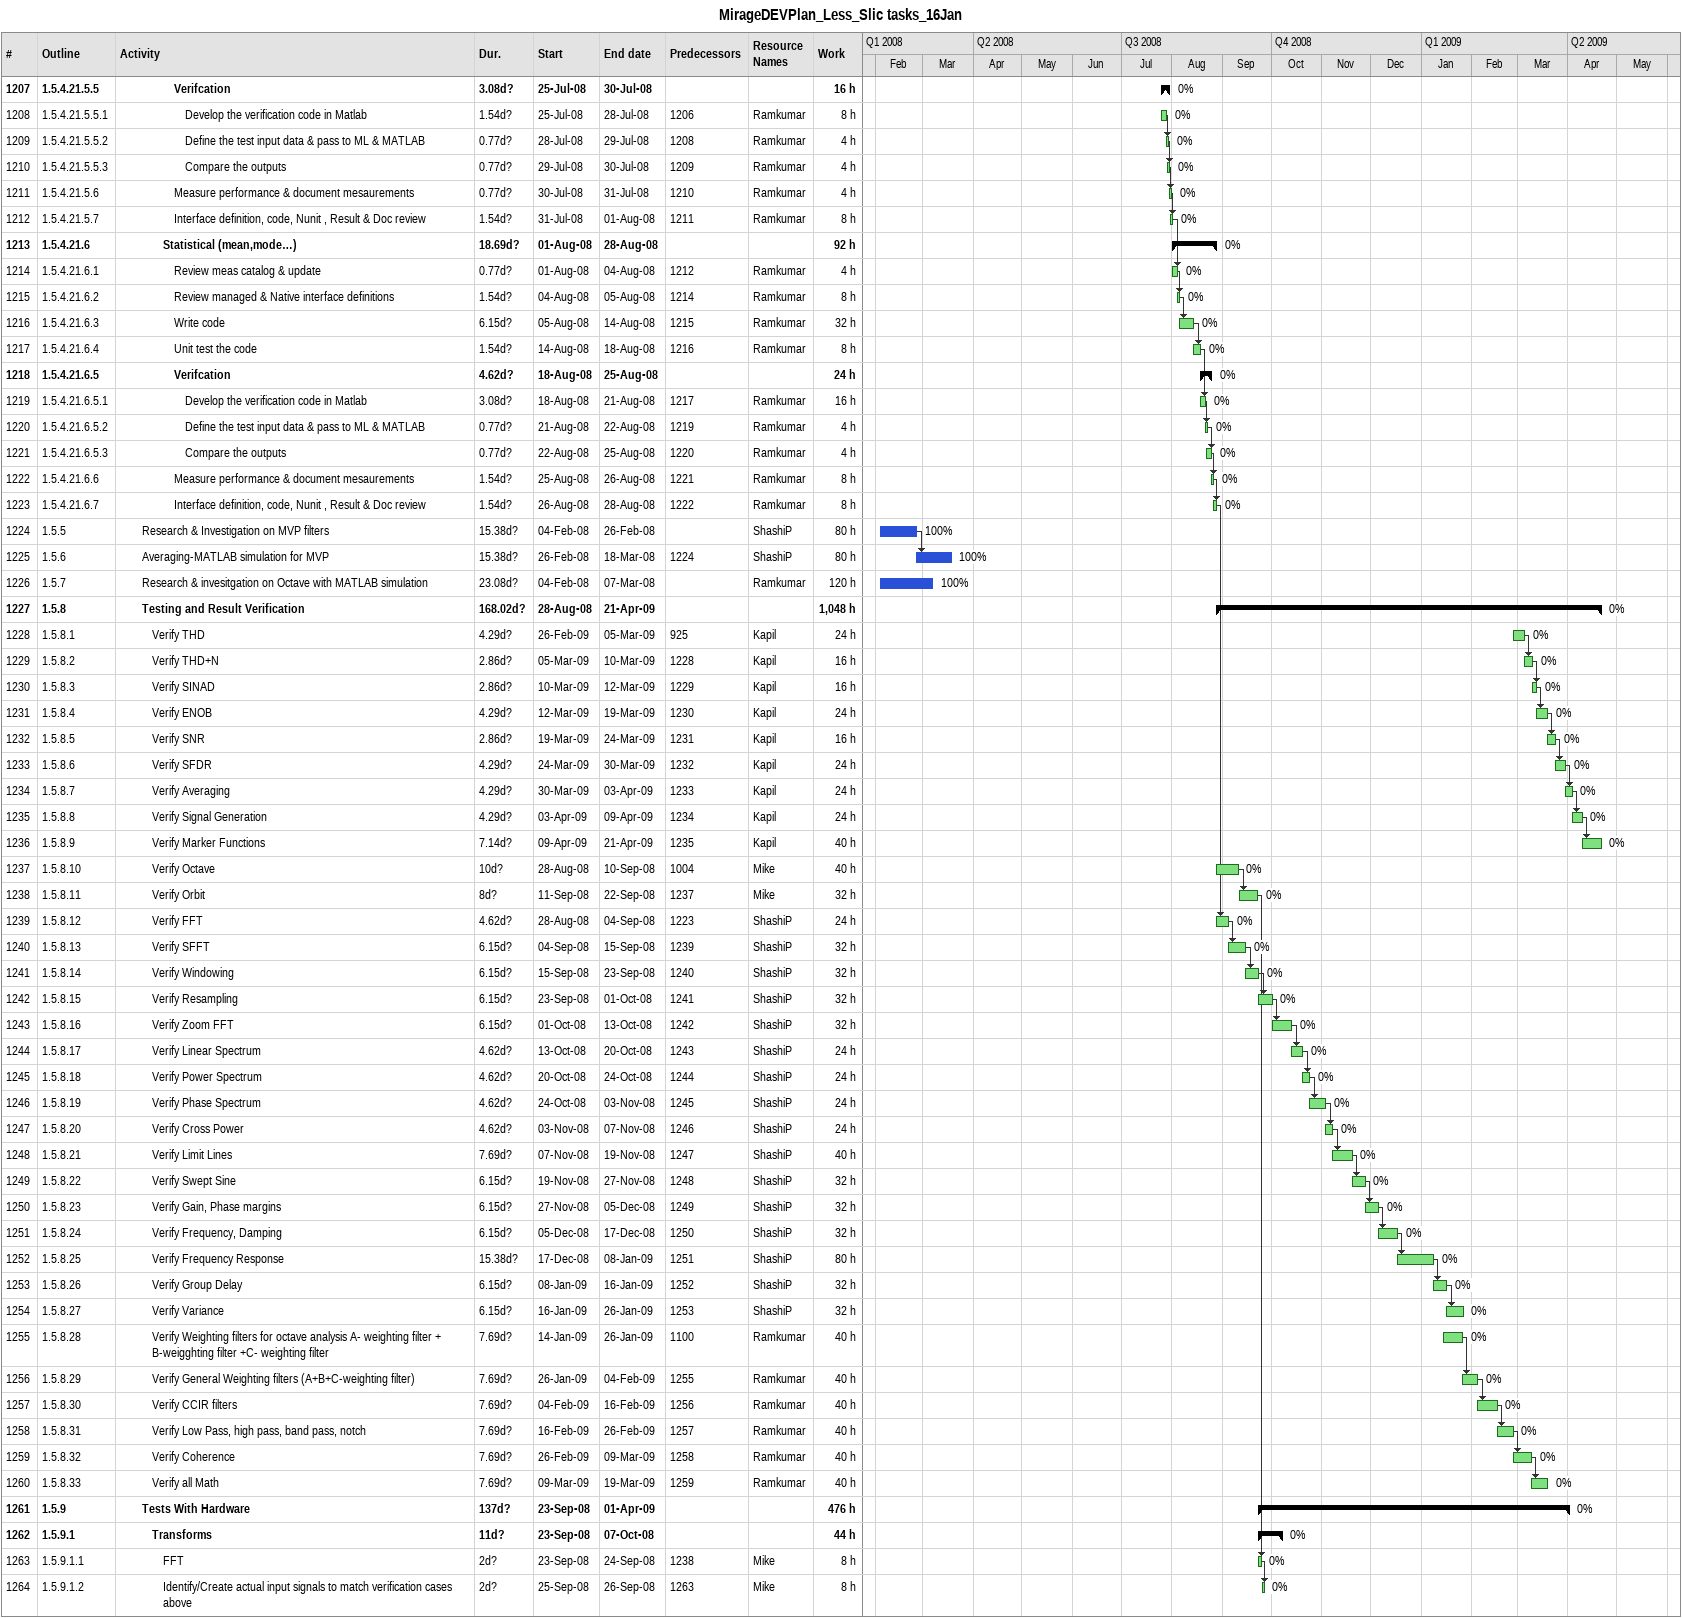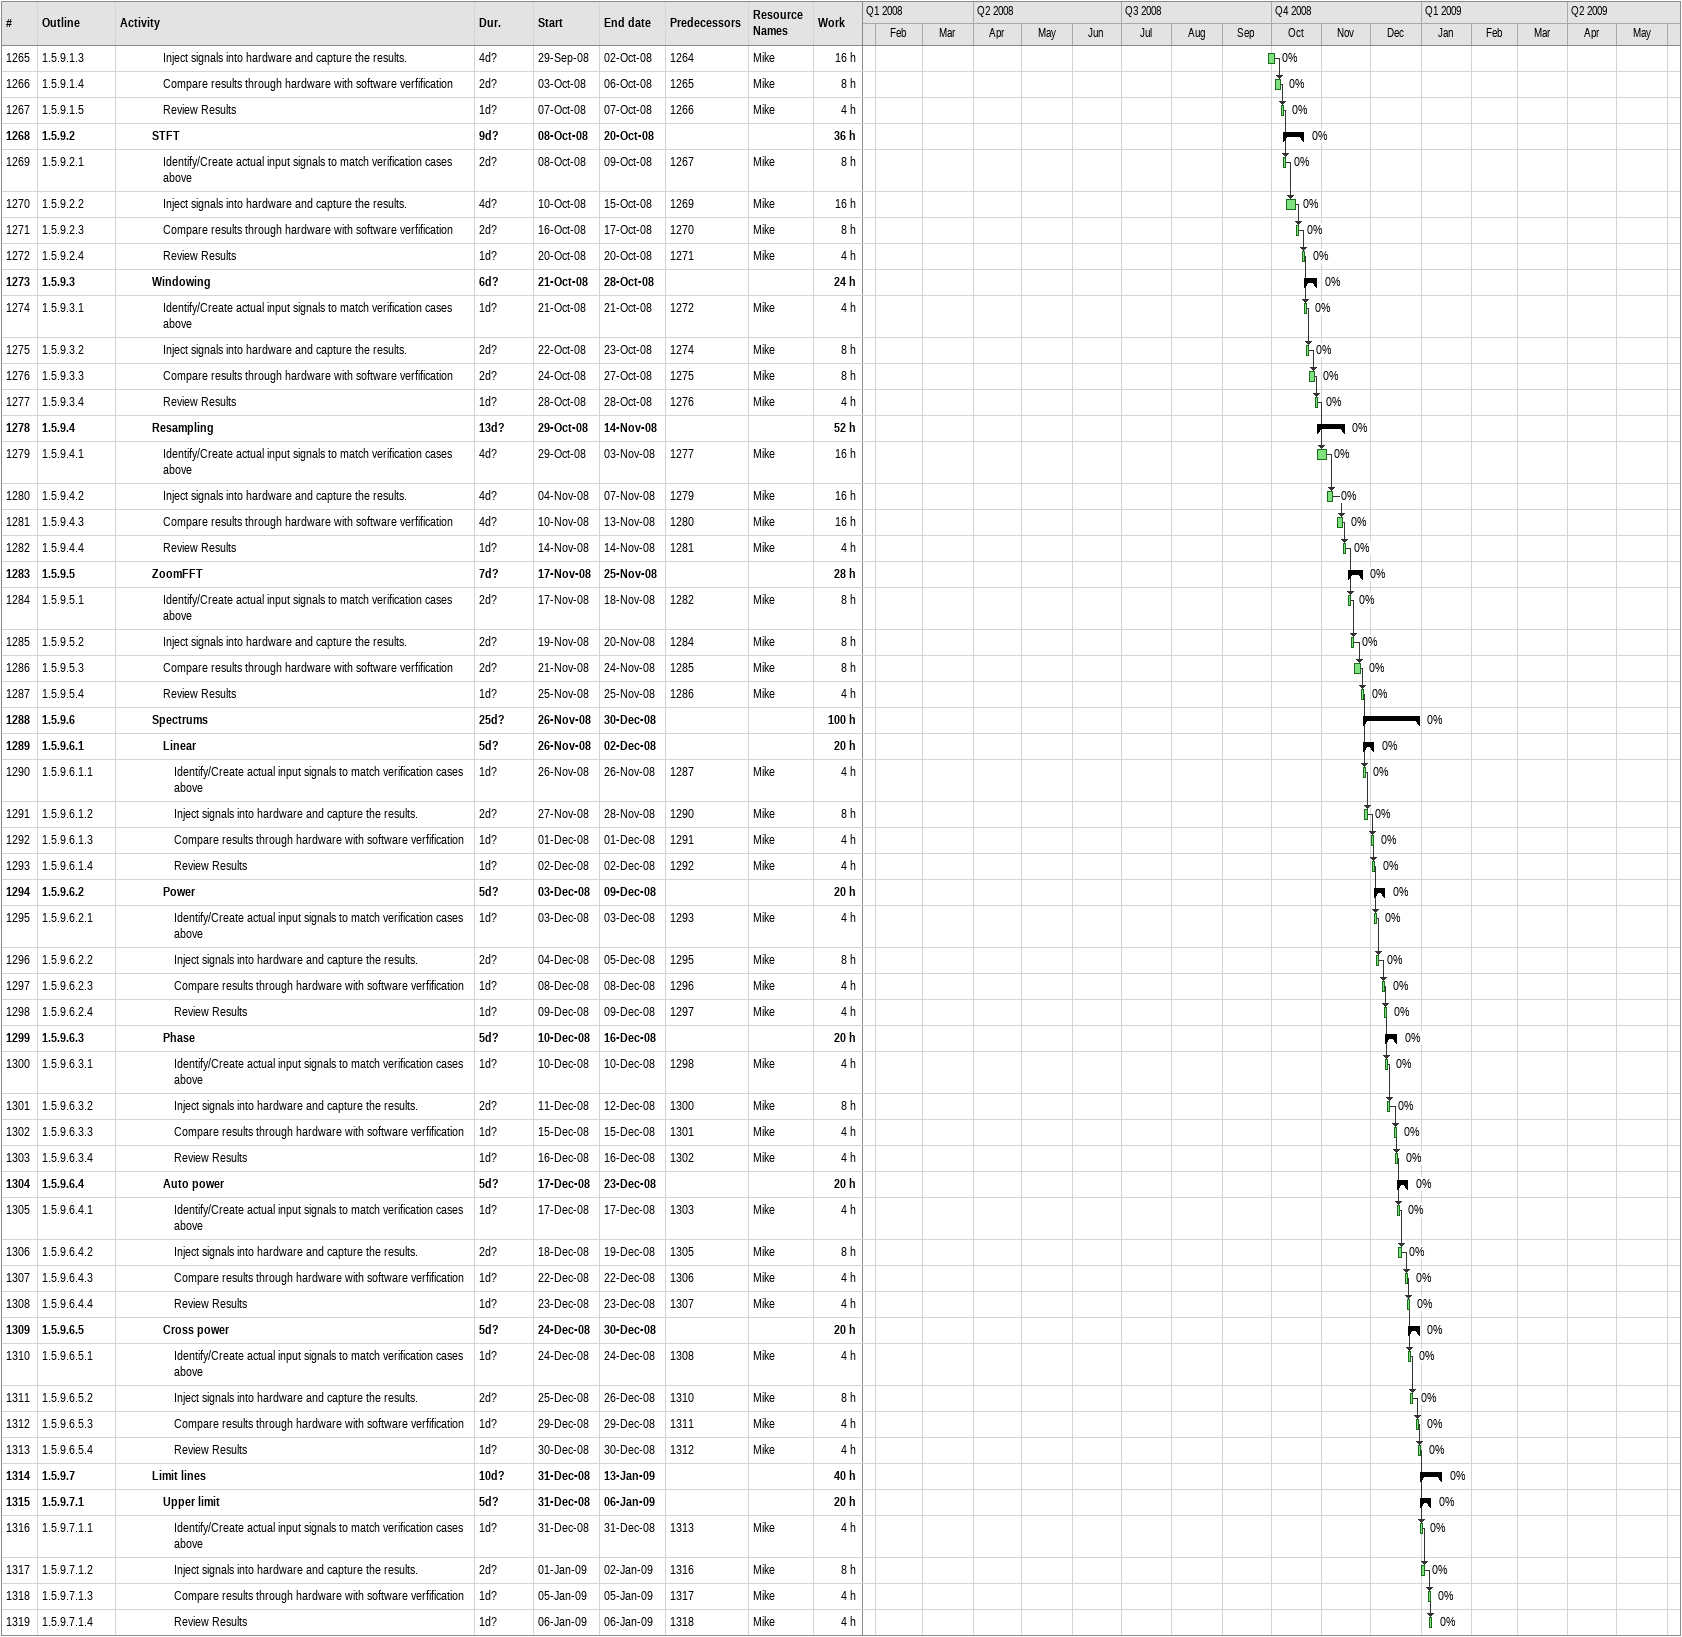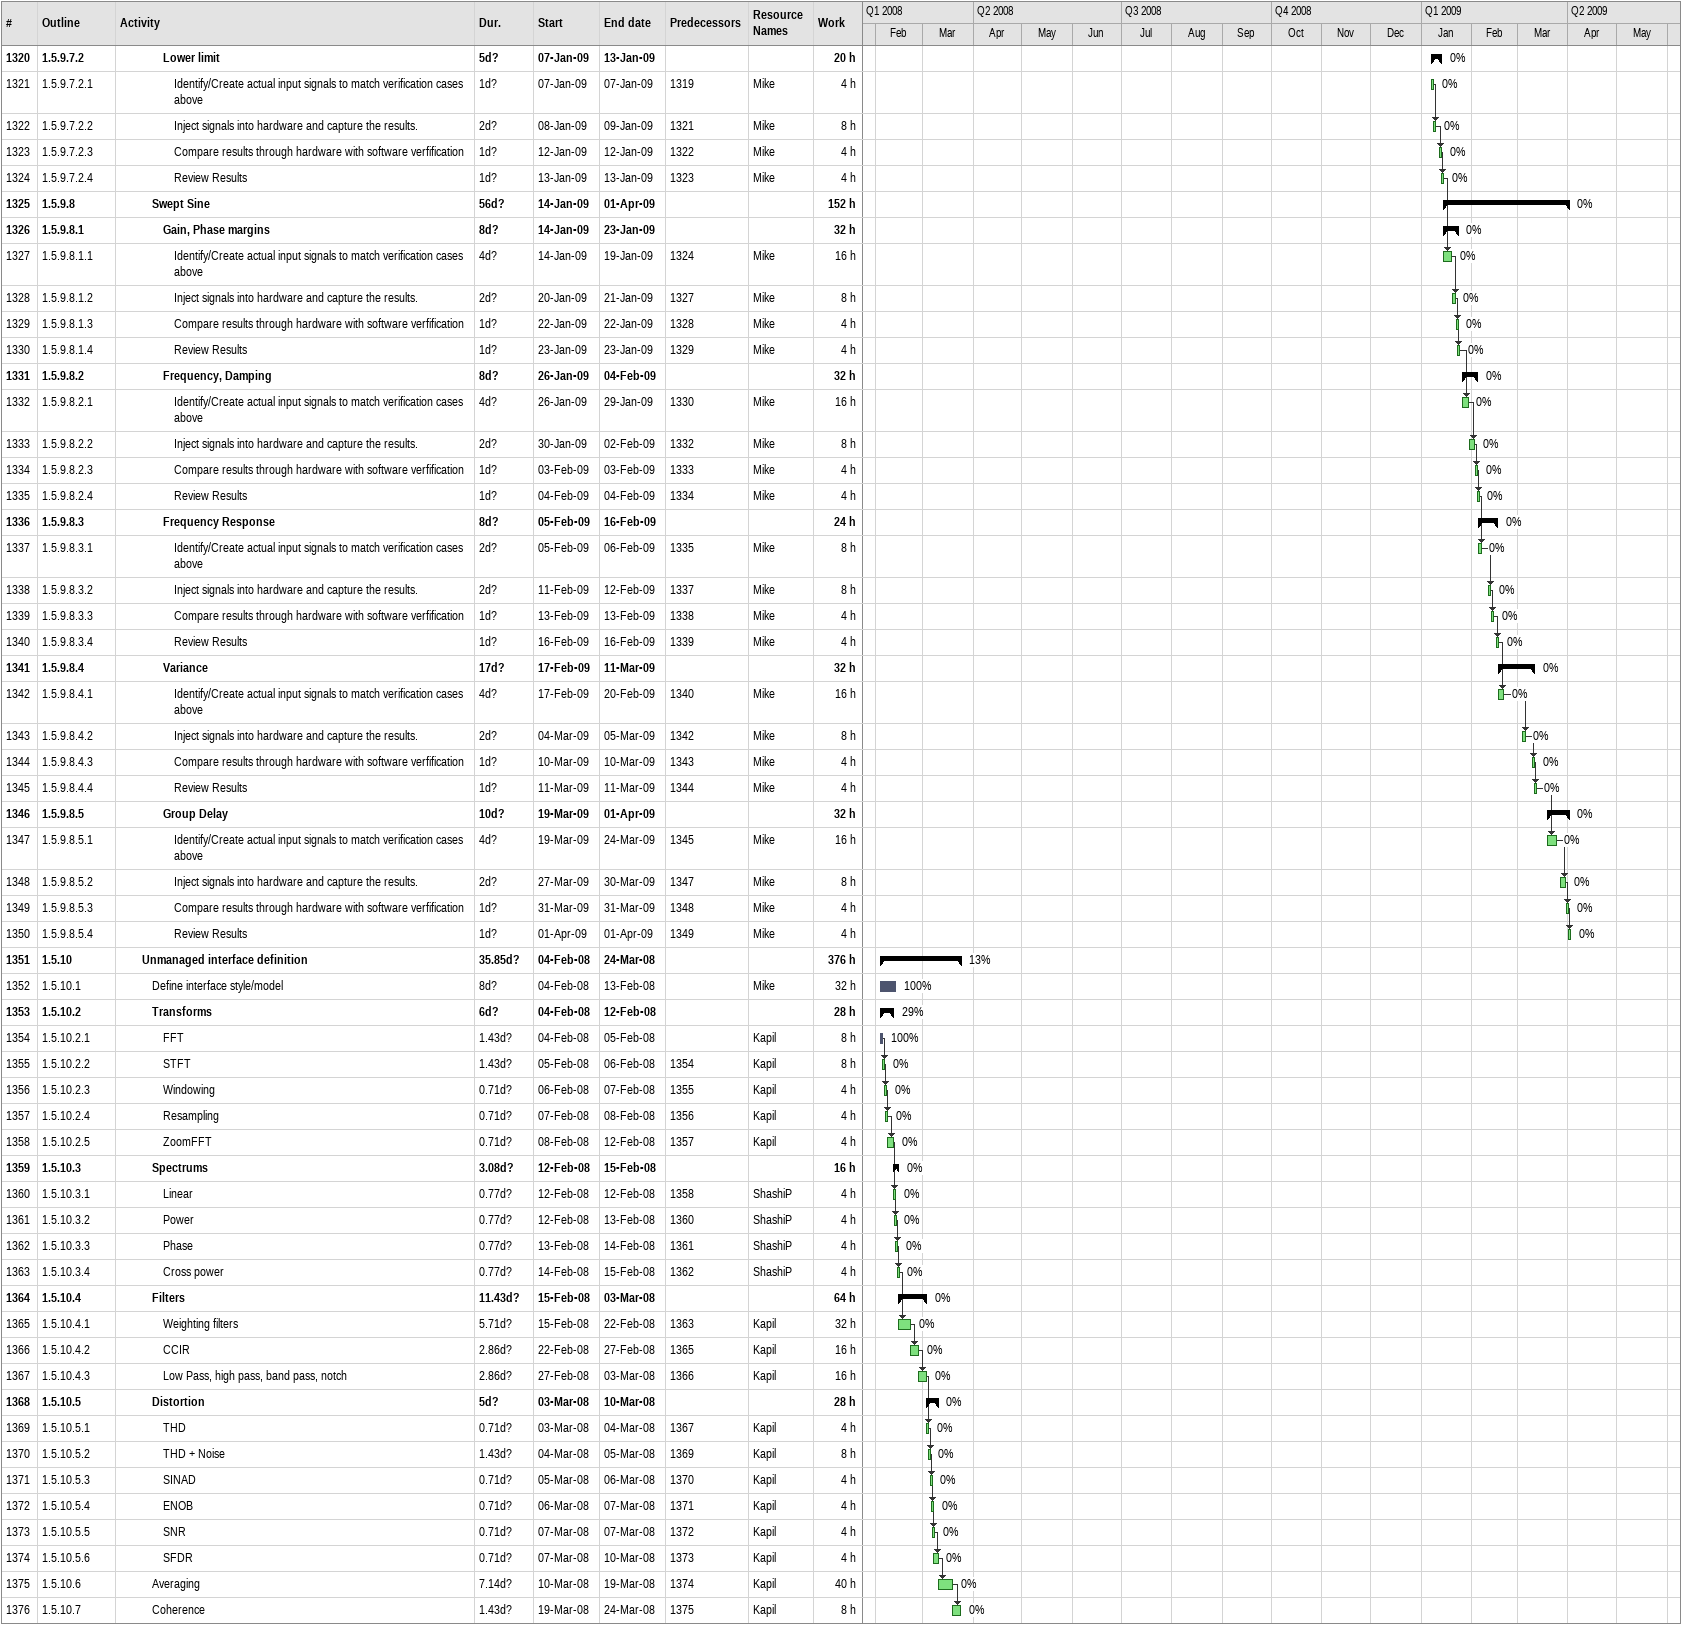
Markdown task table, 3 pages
MirageDEVPlan_Less_Slic tasks_16Jan

| ID | WBS | Task | Duration | Start | Finish | Predecessors | Resources | % complete | Work (h) |
|---|---|---|---|---|---|---|---|---|---|
| 1207 | 1.5.4.21.5.5 | **Verifcation** | 3.08d? | 2008-07-25 | 2008-07-30 |  |  | 0 | 16 |
| 1208 | 1.5.4.21.5.5.1 | Develop the verification code in Matlab | 1.54d? | 2008-07-25 | 2008-07-28 | 1206 | Ramkumar | 0 | 8 |
| 1209 | 1.5.4.21.5.5.2 | Define the test input data & pass to ML & MATLAB | 0.77d? | 2008-07-28 | 2008-07-29 | 1208 | Ramkumar | 0 | 4 |
| 1210 | 1.5.4.21.5.5.3 | Compare the outputs | 0.77d? | 2008-07-29 | 2008-07-30 | 1209 | Ramkumar | 0 | 4 |
| 1211 | 1.5.4.21.5.6 | Measure performance & document mesaurements | 0.77d? | 2008-07-30 | 2008-07-31 | 1210 | Ramkumar | 0 | 4 |
| 1212 | 1.5.4.21.5.7 | Interface definition, code, Nunit , Result & Doc review | 1.54d? | 2008-07-31 | 2008-08-01 | 1211 | Ramkumar | 0 | 8 |
| 1213 | 1.5.4.21.6 | **Statistical (mean,mode…)** | 18.69d? | 2008-08-01 | 2008-08-28 |  |  | 0 | 92 |
| 1214 | 1.5.4.21.6.1 | Review meas catalog & update | 0.77d? | 2008-08-01 | 2008-08-04 | 1212 | Ramkumar | 0 | 4 |
| 1215 | 1.5.4.21.6.2 | Review managed & Native interface definitions | 1.54d? | 2008-08-04 | 2008-08-05 | 1214 | Ramkumar | 0 | 8 |
| 1216 | 1.5.4.21.6.3 | Write code | 6.15d? | 2008-08-05 | 2008-08-14 | 1215 | Ramkumar | 0 | 32 |
| 1217 | 1.5.4.21.6.4 | Unit test the code | 1.54d? | 2008-08-14 | 2008-08-18 | 1216 | Ramkumar | 0 | 8 |
| 1218 | 1.5.4.21.6.5 | **Verifcation** | 4.62d? | 2008-08-18 | 2008-08-25 |  |  | 0 | 24 |
| 1219 | 1.5.4.21.6.5.1 | Develop the verification code in Matlab | 3.08d? | 2008-08-18 | 2008-08-21 | 1217 | Ramkumar | 0 | 16 |
| 1220 | 1.5.4.21.6.5.2 | Define the test input data & pass to ML & MATLAB | 0.77d? | 2008-08-21 | 2008-08-22 | 1219 | Ramkumar | 0 | 4 |
| 1221 | 1.5.4.21.6.5.3 | Compare the outputs | 0.77d? | 2008-08-22 | 2008-08-25 | 1220 | Ramkumar | 0 | 4 |
| 1222 | 1.5.4.21.6.6 | Measure performance & document mesaurements | 1.54d? | 2008-08-25 | 2008-08-26 | 1221 | Ramkumar | 0 | 8 |
| 1223 | 1.5.4.21.6.7 | Interface definition, code, Nunit , Result & Doc review | 1.54d? | 2008-08-26 | 2008-08-28 | 1222 | Ramkumar | 0 | 8 |
| 1224 | 1.5.5 | Research & Investigation on MVP filters | 15.38d? | 2008-02-04 | 2008-02-26 |  | ShashiP | 100 | 80 |
| 1225 | 1.5.6 | Averaging-MATLAB simulation for MVP | 15.38d? | 2008-02-26 | 2008-03-18 | 1224 | ShashiP | 100 | 80 |
| 1226 | 1.5.7 | Research & invesitgation on Octave with MATLAB simulation | 23.08d? | 2008-02-04 | 2008-03-07 |  | Ramkumar | 100 | 120 |
| 1227 | 1.5.8 | **Testing and Result Verification** | 168.02d? | 2008-08-28 | 2009-04-21 |  |  | 0 | 1048 |
| 1228 | 1.5.8.1 | Verify THD | 4.29d? | 2009-02-26 | 2009-03-05 | 925 | Kapil | 0 | 24 |
| 1229 | 1.5.8.2 | Verify THD+N | 2.86d? | 2009-03-05 | 2009-03-10 | 1228 | Kapil | 0 | 16 |
| 1230 | 1.5.8.3 | Verify SINAD | 2.86d? | 2009-03-10 | 2009-03-12 | 1229 | Kapil | 0 | 16 |
| 1231 | 1.5.8.4 | Verify ENOB | 4.29d? | 2009-03-12 | 2009-03-19 | 1230 | Kapil | 0 | 24 |
| 1232 | 1.5.8.5 | Verify SNR | 2.86d? | 2009-03-19 | 2009-03-24 | 1231 | Kapil | 0 | 16 |
| 1233 | 1.5.8.6 | Verify SFDR | 4.29d? | 2009-03-24 | 2009-03-30 | 1232 | Kapil | 0 | 24 |
| 1234 | 1.5.8.7 | Verify Averaging | 4.29d? | 2009-03-30 | 2009-04-03 | 1233 | Kapil | 0 | 24 |
| 1235 | 1.5.8.8 | Verify Signal Generation | 4.29d? | 2009-04-03 | 2009-04-09 | 1234 | Kapil | 0 | 24 |
| 1236 | 1.5.8.9 | Verify Marker Functions | 7.14d? | 2009-04-09 | 2009-04-21 | 1235 | Kapil | 0 | 40 |
| 1237 | 1.5.8.10 | Verify Octave | 10d? | 2008-08-28 | 2008-09-10 | 1004 | Mike | 0 | 40 |
| 1238 | 1.5.8.11 | Verify Orbit | 8d? | 2008-09-11 | 2008-09-22 | 1237 | Mike | 0 | 32 |
| 1239 | 1.5.8.12 | Verify FFT | 4.62d? | 2008-08-28 | 2008-09-04 | 1223 | ShashiP | 0 | 24 |
| 1240 | 1.5.8.13 | Verify SFFT | 6.15d? | 2008-09-04 | 2008-09-15 | 1239 | ShashiP | 0 | 32 |
| 1241 | 1.5.8.14 | Verify Windowing | 6.15d? | 2008-09-15 | 2008-09-23 | 1240 | ShashiP | 0 | 32 |
| 1242 | 1.5.8.15 | Verify Resampling | 6.15d? | 2008-09-23 | 2008-10-01 | 1241 | ShashiP | 0 | 32 |
| 1243 | 1.5.8.16 | Verify Zoom FFT | 6.15d? | 2008-10-01 | 2008-10-13 | 1242 | ShashiP | 0 | 32 |
| 1244 | 1.5.8.17 | Verify Linear Spectrum | 4.62d? | 2008-10-13 | 2008-10-20 | 1243 | ShashiP | 0 | 24 |
| 1245 | 1.5.8.18 | Verify Power Spectrum | 4.62d? | 2008-10-20 | 2008-10-24 | 1244 | ShashiP | 0 | 24 |
| 1246 | 1.5.8.19 | Verify Phase Spectrum | 4.62d? | 2008-10-24 | 2008-11-03 | 1245 | ShashiP | 0 | 24 |
| 1247 | 1.5.8.20 | Verify Cross Power | 4.62d? | 2008-11-03 | 2008-11-07 | 1246 | ShashiP | 0 | 24 |
| 1248 | 1.5.8.21 | Verify Limit Lines | 7.69d? | 2008-11-07 | 2008-11-19 | 1247 | ShashiP | 0 | 40 |
| 1249 | 1.5.8.22 | Verify Swept Sine | 6.15d? | 2008-11-19 | 2008-11-27 | 1248 | ShashiP | 0 | 32 |
| 1250 | 1.5.8.23 | Verify Gain, Phase margins | 6.15d? | 2008-11-27 | 2008-12-05 | 1249 | ShashiP | 0 | 32 |
| 1251 | 1.5.8.24 | Verify Frequency, Damping | 6.15d? | 2008-12-05 | 2008-12-17 | 1250 | ShashiP | 0 | 32 |
| 1252 | 1.5.8.25 | Verify Frequency Response | 15.38d? | 2008-12-17 | 2009-01-08 | 1251 | ShashiP | 0 | 80 |
| 1253 | 1.5.8.26 | Verify Group Delay | 6.15d? | 2009-01-08 | 2009-01-16 | 1252 | ShashiP | 0 | 32 |
| 1254 | 1.5.8.27 | Verify Variance | 6.15d? | 2009-01-16 | 2009-01-26 | 1253 | ShashiP | 0 | 32 |
| 1255 | 1.5.8.28 | Verify Weighting filters for octave analysis A- weighting filter + B-weigghting filter +C- weighting filter | 7.69d? | 2009-01-14 | 2009-01-26 | 1100 | Ramkumar | 0 | 40 |
| 1256 | 1.5.8.29 | Verify General Weighting filters (A+B+C-weighting filter) | 7.69d? | 2009-01-26 | 2009-02-04 | 1255 | Ramkumar | 0 | 40 |
| 1257 | 1.5.8.30 | Verify CCIR filters | 7.69d? | 2009-02-04 | 2009-02-16 | 1256 | Ramkumar | 0 | 40 |
| 1258 | 1.5.8.31 | Verify Low Pass, high pass, band pass, notch | 7.69d? | 2009-02-16 | 2009-02-26 | 1257 | Ramkumar | 0 | 40 |
| 1259 | 1.5.8.32 | Verify Coherence | 7.69d? | 2009-02-26 | 2009-03-09 | 1258 | Ramkumar | 0 | 40 |
| 1260 | 1.5.8.33 | Verify all Math | 7.69d? | 2009-03-09 | 2009-03-19 | 1259 | Ramkumar | 0 | 40 |
| 1261 | 1.5.9 | **Tests With Hardware** | 137d? | 2008-09-23 | 2009-04-01 |  |  | 0 | 476 |
| 1262 | 1.5.9.1 | **Transforms** | 11d? | 2008-09-23 | 2008-10-07 |  |  | 0 | 44 |
| 1263 | 1.5.9.1.1 | FFT | 2d? | 2008-09-23 | 2008-09-24 | 1238 | Mike | 0 | 8 |
| 1264 | 1.5.9.1.2 | Identify/Create actual input signals to match verification cases above | 2d? | 2008-09-25 | 2008-09-26 | 1263 | Mike | 0 | 8 |
| 1265 | 1.5.9.1.3 | Inject signals into hardware and capture the results. | 4d? | 2008-09-29 | 2008-10-02 | 1264 | Mike | 0 | 16 |
| 1266 | 1.5.9.1.4 | Compare results through hardware with software verfification | 2d? | 2008-10-03 | 2008-10-06 | 1265 | Mike | 0 | 8 |
| 1267 | 1.5.9.1.5 | Review Results | 1d? | 2008-10-07 | 2008-10-07 | 1266 | Mike | 0 | 4 |
| 1268 | 1.5.9.2 | **STFT** | 9d? | 2008-10-08 | 2008-10-20 |  |  | 0 | 36 |
| 1269 | 1.5.9.2.1 | Identify/Create actual input signals to match verification cases above | 2d? | 2008-10-08 | 2008-10-09 | 1267 | Mike | 0 | 8 |
| 1270 | 1.5.9.2.2 | Inject signals into hardware and capture the results. | 4d? | 2008-10-10 | 2008-10-15 | 1269 | Mike | 0 | 16 |
| 1271 | 1.5.9.2.3 | Compare results through hardware with software verfification | 2d? | 2008-10-16 | 2008-10-17 | 1270 | Mike | 0 | 8 |
| 1272 | 1.5.9.2.4 | Review Results | 1d? | 2008-10-20 | 2008-10-20 | 1271 | Mike | 0 | 4 |
| 1273 | 1.5.9.3 | **Windowing** | 6d? | 2008-10-21 | 2008-10-28 |  |  | 0 | 24 |
| 1274 | 1.5.9.3.1 | Identify/Create actual input signals to match verification cases above | 1d? | 2008-10-21 | 2008-10-21 | 1272 | Mike | 0 | 4 |
| 1275 | 1.5.9.3.2 | Inject signals into hardware and capture the results. | 2d? | 2008-10-22 | 2008-10-23 | 1274 | Mike | 0 | 8 |
| 1276 | 1.5.9.3.3 | Compare results through hardware with software verfification | 2d? | 2008-10-24 | 2008-10-27 | 1275 | Mike | 0 | 8 |
| 1277 | 1.5.9.3.4 | Review Results | 1d? | 2008-10-28 | 2008-10-28 | 1276 | Mike | 0 | 4 |
| 1278 | 1.5.9.4 | **Resampling** | 13d? | 2008-10-29 | 2008-11-14 |  |  | 0 | 52 |
| 1279 | 1.5.9.4.1 | Identify/Create actual input signals to match verification cases above | 4d? | 2008-10-29 | 2008-11-03 | 1277 | Mike | 0 | 16 |
| 1280 | 1.5.9.4.2 | Inject signals into hardware and capture the results. | 4d? | 2008-11-04 | 2008-11-07 | 1279 | Mike | 0 | 16 |
| 1281 | 1.5.9.4.3 | Compare results through hardware with software verfification | 4d? | 2008-11-10 | 2008-11-13 | 1280 | Mike | 0 | 16 |
| 1282 | 1.5.9.4.4 | Review Results | 1d? | 2008-11-14 | 2008-11-14 | 1281 | Mike | 0 | 4 |
| 1283 | 1.5.9.5 | **ZoomFFT** | 7d? | 2008-11-17 | 2008-11-25 |  |  | 0 | 28 |
| 1284 | 1.5.9.5.1 | Identify/Create actual input signals to match verification cases above | 2d? | 2008-11-17 | 2008-11-18 | 1282 | Mike | 0 | 8 |
| 1285 | 1.5.9.5.2 | Inject signals into hardware and capture the results. | 2d? | 2008-11-19 | 2008-11-20 | 1284 | Mike | 0 | 8 |
| 1286 | 1.5.9.5.3 | Compare results through hardware with software verfification | 2d? | 2008-11-21 | 2008-11-24 | 1285 | Mike | 0 | 8 |
| 1287 | 1.5.9.5.4 | Review Results | 1d? | 2008-11-25 | 2008-11-25 | 1286 | Mike | 0 | 4 |
| 1288 | 1.5.9.6 | **Spectrums** | 25d? | 2008-11-26 | 2008-12-30 |  |  | 0 | 100 |
| 1289 | 1.5.9.6.1 | **Linear** | 5d? | 2008-11-26 | 2008-12-02 |  |  | 0 | 20 |
| 1290 | 1.5.9.6.1.1 | Identify/Create actual input signals to match verification cases above | 1d? | 2008-11-26 | 2008-11-26 | 1287 | Mike | 0 | 4 |
| 1291 | 1.5.9.6.1.2 | Inject signals into hardware and capture the results. | 2d? | 2008-11-27 | 2008-11-28 | 1290 | Mike | 0 | 8 |
| 1292 | 1.5.9.6.1.3 | Compare results through hardware with software verfification | 1d? | 2008-12-01 | 2008-12-01 | 1291 | Mike | 0 | 4 |
| 1293 | 1.5.9.6.1.4 | Review Results | 1d? | 2008-12-02 | 2008-12-02 | 1292 | Mike | 0 | 4 |
| 1294 | 1.5.9.6.2 | **Power** | 5d? | 2008-12-03 | 2008-12-09 |  |  | 0 | 20 |
| 1295 | 1.5.9.6.2.1 | Identify/Create actual input signals to match verification cases above | 1d? | 2008-12-03 | 2008-12-03 | 1293 | Mike | 0 | 4 |
| 1296 | 1.5.9.6.2.2 | Inject signals into hardware and capture the results. | 2d? | 2008-12-04 | 2008-12-05 | 1295 | Mike | 0 | 8 |
| 1297 | 1.5.9.6.2.3 | Compare results through hardware with software verfification | 1d? | 2008-12-08 | 2008-12-08 | 1296 | Mike | 0 | 4 |
| 1298 | 1.5.9.6.2.4 | Review Results | 1d? | 2008-12-09 | 2008-12-09 | 1297 | Mike | 0 | 4 |
| 1299 | 1.5.9.6.3 | **Phase** | 5d? | 2008-12-10 | 2008-12-16 |  |  | 0 | 20 |
| 1300 | 1.5.9.6.3.1 | Identify/Create actual input signals to match verification cases above | 1d? | 2008-12-10 | 2008-12-10 | 1298 | Mike | 0 | 4 |
| 1301 | 1.5.9.6.3.2 | Inject signals into hardware and capture the results. | 2d? | 2008-12-11 | 2008-12-12 | 1300 | Mike | 0 | 8 |
| 1302 | 1.5.9.6.3.3 | Compare results through hardware with software verfification | 1d? | 2008-12-15 | 2008-12-15 | 1301 | Mike | 0 | 4 |
| 1303 | 1.5.9.6.3.4 | Review Results | 1d? | 2008-12-16 | 2008-12-16 | 1302 | Mike | 0 | 4 |
| 1304 | 1.5.9.6.4 | **Auto power** | 5d? | 2008-12-17 | 2008-12-23 |  |  | 0 | 20 |
| 1305 | 1.5.9.6.4.1 | Identify/Create actual input signals to match verification cases above | 1d? | 2008-12-17 | 2008-12-17 | 1303 | Mike | 0 | 4 |
| 1306 | 1.5.9.6.4.2 | Inject signals into hardware and capture the results. | 2d? | 2008-12-18 | 2008-12-19 | 1305 | Mike | 0 | 8 |
| 1307 | 1.5.9.6.4.3 | Compare results through hardware with software verfification | 1d? | 2008-12-22 | 2008-12-22 | 1306 | Mike | 0 | 4 |
| 1308 | 1.5.9.6.4.4 | Review Results | 1d? | 2008-12-23 | 2008-12-23 | 1307 | Mike | 0 | 4 |
| 1309 | 1.5.9.6.5 | **Cross power** | 5d? | 2008-12-24 | 2008-12-30 |  |  | 0 | 20 |
| 1310 | 1.5.9.6.5.1 | Identify/Create actual input signals to match verification cases above | 1d? | 2008-12-24 | 2008-12-24 | 1308 | Mike | 0 | 4 |
| 1311 | 1.5.9.6.5.2 | Inject signals into hardware and capture the results. | 2d? | 2008-12-25 | 2008-12-26 | 1310 | Mike | 0 | 8 |
| 1312 | 1.5.9.6.5.3 | Compare results through hardware with software verfification | 1d? | 2008-12-29 | 2008-12-29 | 1311 | Mike | 0 | 4 |
| 1313 | 1.5.9.6.5.4 | Review Results | 1d? | 2008-12-30 | 2008-12-30 | 1312 | Mike | 0 | 4 |
| 1314 | 1.5.9.7 | **Limit lines** | 10d? | 2008-12-31 | 2009-01-13 |  |  | 0 | 40 |
| 1315 | 1.5.9.7.1 | **Upper limit** | 5d? | 2008-12-31 | 2009-01-06 |  |  | 0 | 20 |
| 1316 | 1.5.9.7.1.1 | Identify/Create actual input signals to match verification cases above | 1d? | 2008-12-31 | 2008-12-31 | 1313 | Mike | 0 | 4 |
| 1317 | 1.5.9.7.1.2 | Inject signals into hardware and capture the results. | 2d? | 2009-01-01 | 2009-01-02 | 1316 | Mike | 0 | 8 |
| 1318 | 1.5.9.7.1.3 | Compare results through hardware with software verfification | 1d? | 2009-01-05 | 2009-01-05 | 1317 | Mike | 0 | 4 |
| 1319 | 1.5.9.7.1.4 | Review Results | 1d? | 2009-01-06 | 2009-01-06 | 1318 | Mike | 0 | 4 |
| 1320 | 1.5.9.7.2 | **Lower limit** | 5d? | 2009-01-07 | 2009-01-13 |  |  | 0 | 20 |
| 1321 | 1.5.9.7.2.1 | Identify/Create actual input signals to match verification cases above | 1d? | 2009-01-07 | 2009-01-07 | 1319 | Mike | 0 | 4 |
| 1322 | 1.5.9.7.2.2 | Inject signals into hardware and capture the results. | 2d? | 2009-01-08 | 2009-01-09 | 1321 | Mike | 0 | 8 |
| 1323 | 1.5.9.7.2.3 | Compare results through hardware with software verfification | 1d? | 2009-01-12 | 2009-01-12 | 1322 | Mike | 0 | 4 |
| 1324 | 1.5.9.7.2.4 | Review Results | 1d? | 2009-01-13 | 2009-01-13 | 1323 | Mike | 0 | 4 |
| 1325 | 1.5.9.8 | **Swept Sine** | 56d? | 2009-01-14 | 2009-04-01 |  |  | 0 | 152 |
| 1326 | 1.5.9.8.1 | **Gain, Phase margins** | 8d? | 2009-01-14 | 2009-01-23 |  |  | 0 | 32 |
| 1327 | 1.5.9.8.1.1 | Identify/Create actual input signals to match verification cases above | 4d? | 2009-01-14 | 2009-01-19 | 1324 | Mike | 0 | 16 |
| 1328 | 1.5.9.8.1.2 | Inject signals into hardware and capture the results. | 2d? | 2009-01-20 | 2009-01-21 | 1327 | Mike | 0 | 8 |
| 1329 | 1.5.9.8.1.3 | Compare results through hardware with software verfification | 1d? | 2009-01-22 | 2009-01-22 | 1328 | Mike | 0 | 4 |
| 1330 | 1.5.9.8.1.4 | Review Results | 1d? | 2009-01-23 | 2009-01-23 | 1329 | Mike | 0 | 4 |
| 1331 | 1.5.9.8.2 | **Frequency, Damping** | 8d? | 2009-01-26 | 2009-02-04 |  |  | 0 | 32 |
| 1332 | 1.5.9.8.2.1 | Identify/Create actual input signals to match verification cases above | 4d? | 2009-01-26 | 2009-01-29 | 1330 | Mike | 0 | 16 |
| 1333 | 1.5.9.8.2.2 | Inject signals into hardware and capture the results. | 2d? | 2009-01-30 | 2009-02-02 | 1332 | Mike | 0 | 8 |
| 1334 | 1.5.9.8.2.3 | Compare results through hardware with software verfification | 1d? | 2009-02-03 | 2009-02-03 | 1333 | Mike | 0 | 4 |
| 1335 | 1.5.9.8.2.4 | Review Results | 1d? | 2009-02-04 | 2009-02-04 | 1334 | Mike | 0 | 4 |
| 1336 | 1.5.9.8.3 | **Frequency Response** | 8d? | 2009-02-05 | 2009-02-16 |  |  | 0 | 24 |
| 1337 | 1.5.9.8.3.1 | Identify/Create actual input signals to match verification cases above | 2d? | 2009-02-05 | 2009-02-06 | 1335 | Mike | 0 | 8 |
| 1338 | 1.5.9.8.3.2 | Inject signals into hardware and capture the results. | 2d? | 2009-02-11 | 2009-02-12 | 1337 | Mike | 0 | 8 |
| 1339 | 1.5.9.8.3.3 | Compare results through hardware with software verfification | 1d? | 2009-02-13 | 2009-02-13 | 1338 | Mike | 0 | 4 |
| 1340 | 1.5.9.8.3.4 | Review Results | 1d? | 2009-02-16 | 2009-02-16 | 1339 | Mike | 0 | 4 |
| 1341 | 1.5.9.8.4 | **Variance** | 17d? | 2009-02-17 | 2009-03-11 |  |  | 0 | 32 |
| 1342 | 1.5.9.8.4.1 | Identify/Create actual input signals to match verification cases above | 4d? | 2009-02-17 | 2009-02-20 | 1340 | Mike | 0 | 16 |
| 1343 | 1.5.9.8.4.2 | Inject signals into hardware and capture the results. | 2d? | 2009-03-04 | 2009-03-05 | 1342 | Mike | 0 | 8 |
| 1344 | 1.5.9.8.4.3 | Compare results through hardware with software verfification | 1d? | 2009-03-10 | 2009-03-10 | 1343 | Mike | 0 | 4 |
| 1345 | 1.5.9.8.4.4 | Review Results | 1d? | 2009-03-11 | 2009-03-11 | 1344 | Mike | 0 | 4 |
| 1346 | 1.5.9.8.5 | **Group Delay** | 10d? | 2009-03-19 | 2009-04-01 |  |  | 0 | 32 |
| 1347 | 1.5.9.8.5.1 | Identify/Create actual input signals to match verification cases above | 4d? | 2009-03-19 | 2009-03-24 | 1345 | Mike | 0 | 16 |
| 1348 | 1.5.9.8.5.2 | Inject signals into hardware and capture the results. | 2d? | 2009-03-27 | 2009-03-30 | 1347 | Mike | 0 | 8 |
| 1349 | 1.5.9.8.5.3 | Compare results through hardware with software verfification | 1d? | 2009-03-31 | 2009-03-31 | 1348 | Mike | 0 | 4 |
| 1350 | 1.5.9.8.5.4 | Review Results | 1d? | 2009-04-01 | 2009-04-01 | 1349 | Mike | 0 | 4 |
| 1351 | 1.5.10 | **Unmanaged interface definition** | 35.85d? | 2008-02-04 | 2008-03-24 |  |  | 13 | 376 |
| 1352 | 1.5.10.1 | Define interface style/model | 8d? | 2008-02-04 | 2008-02-13 |  | Mike | 100 | 32 |
| 1353 | 1.5.10.2 | **Transforms** | 6d? | 2008-02-04 | 2008-02-12 |  |  | 29 | 28 |
| 1354 | 1.5.10.2.1 | FFT | 1.43d? | 2008-02-04 | 2008-02-05 |  | Kapil | 100 | 8 |
| 1355 | 1.5.10.2.2 | STFT | 1.43d? | 2008-02-05 | 2008-02-06 | 1354 | Kapil | 0 | 8 |
| 1356 | 1.5.10.2.3 | Windowing | 0.71d? | 2008-02-06 | 2008-02-07 | 1355 | Kapil | 0 | 4 |
| 1357 | 1.5.10.2.4 | Resampling | 0.71d? | 2008-02-07 | 2008-02-08 | 1356 | Kapil | 0 | 4 |
| 1358 | 1.5.10.2.5 | ZoomFFT | 0.71d? | 2008-02-08 | 2008-02-12 | 1357 | Kapil | 0 | 4 |
| 1359 | 1.5.10.3 | **Spectrums** | 3.08d? | 2008-02-12 | 2008-02-15 |  |  | 0 | 16 |
| 1360 | 1.5.10.3.1 | Linear | 0.77d? | 2008-02-12 | 2008-02-12 | 1358 | ShashiP | 0 | 4 |
| 1361 | 1.5.10.3.2 | Power | 0.77d? | 2008-02-12 | 2008-02-13 | 1360 | ShashiP | 0 | 4 |
| 1362 | 1.5.10.3.3 | Phase | 0.77d? | 2008-02-13 | 2008-02-14 | 1361 | ShashiP | 0 | 4 |
| 1363 | 1.5.10.3.4 | Cross power | 0.77d? | 2008-02-14 | 2008-02-15 | 1362 | ShashiP | 0 | 4 |
| 1364 | 1.5.10.4 | **Filters** | 11.43d? | 2008-02-15 | 2008-03-03 |  |  | 0 | 64 |
| 1365 | 1.5.10.4.1 | Weighting filters | 5.71d? | 2008-02-15 | 2008-02-22 | 1363 | Kapil | 0 | 32 |
| 1366 | 1.5.10.4.2 | CCIR | 2.86d? | 2008-02-22 | 2008-02-27 | 1365 | Kapil | 0 | 16 |
| 1367 | 1.5.10.4.3 | Low Pass, high pass, band pass, notch | 2.86d? | 2008-02-27 | 2008-03-03 | 1366 | Kapil | 0 | 16 |
| 1368 | 1.5.10.5 | **Distortion** | 5d? | 2008-03-03 | 2008-03-10 |  |  | 0 | 28 |
| 1369 | 1.5.10.5.1 | THD | 0.71d? | 2008-03-03 | 2008-03-04 | 1367 | Kapil | 0 | 4 |
| 1370 | 1.5.10.5.2 | THD + Noise | 1.43d? | 2008-03-04 | 2008-03-05 | 1369 | Kapil | 0 | 8 |
| 1371 | 1.5.10.5.3 | SINAD | 0.71d? | 2008-03-05 | 2008-03-06 | 1370 | Kapil | 0 | 4 |
| 1372 | 1.5.10.5.4 | ENOB | 0.71d? | 2008-03-06 | 2008-03-07 | 1371 | Kapil | 0 | 4 |
| 1373 | 1.5.10.5.5 | SNR | 0.71d? | 2008-03-07 | 2008-03-07 | 1372 | Kapil | 0 | 4 |
| 1374 | 1.5.10.5.6 | SFDR | 0.71d? | 2008-03-07 | 2008-03-10 | 1373 | Kapil | 0 | 4 |
| 1375 | 1.5.10.6 | Averaging | 7.14d? | 2008-03-10 | 2008-03-19 | 1374 | Kapil | 0 | 40 |
| 1376 | 1.5.10.7 | Coherence | 1.43d? | 2008-03-19 | 2008-03-24 | 1375 | Kapil | 0 | 8 |
